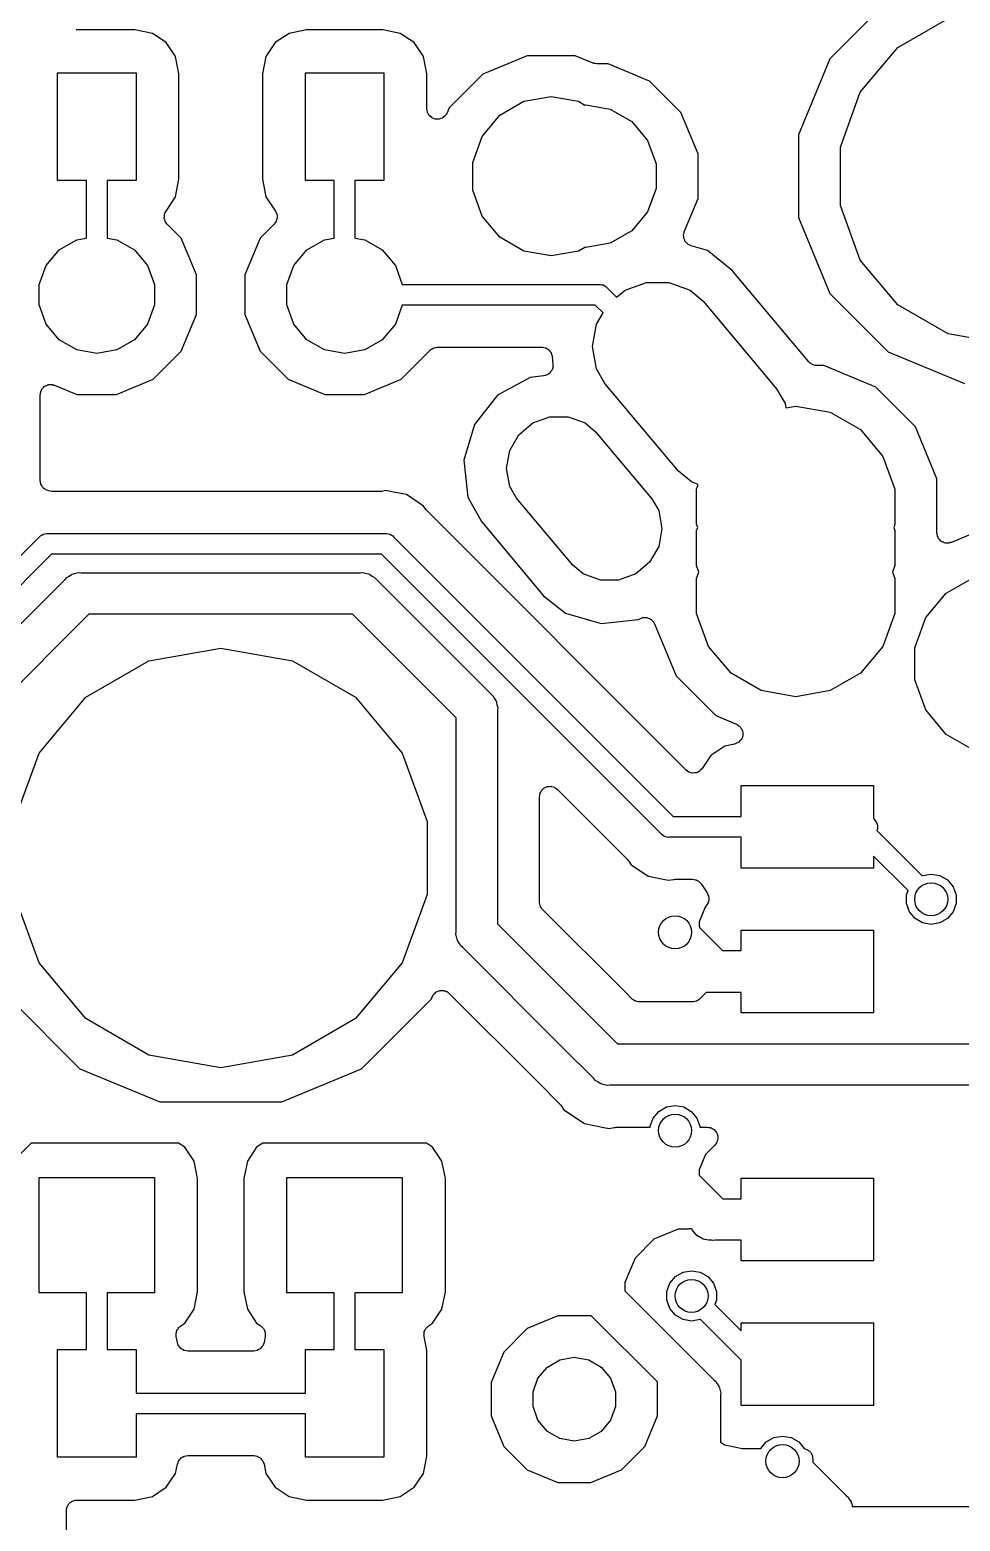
# Model space of a CAD drawing. Extents: x 61 to 194, y -153 to -61.
# Drawn here: x 153.19 to 164.45, y -91.03 to -72.98 of the extents above; entities that cross this region are included whole.
import ezdxf

# ---------------------------------------------------------------- set-up
doc = ezdxf.new("R2010")
doc.units = 0
doc.header["$MEASUREMENT"] = 0
doc.layers.add('BLACK', color=7, linetype='CONTINUOUS')

msp = doc.modelspace()

# ---------------------------------------------------------------- linework, layer by layer
at = {"layer": 'BLACK', "linetype": 'CONTINUOUS'}
for p, q in [((163.579, -72.6238), (162.874, -73.3293)), ((163.695, -73.1943), (164.305, -72.8416)), ((153.76, -72.9796), (153.749, -72.9776)), ((154.462, -72.9796), (153.76, -72.9796)), ((154.673, -73.0215), (154.462, -72.9796)), ((154.841, -73.1338), (154.673, -73.0215)), ((156.327, -73.0215), (156.159, -73.1338)), ((156.538, -72.9796), (156.327, -73.0215)), ((157.462, -72.9796), (156.538, -72.9796)), ((157.673, -73.0215), (157.462, -72.9796)), ((157.841, -73.1338), (157.673, -73.0215)), ((154.954, -73.3018), (154.841, -73.1338)), ((156.159, -73.1338), (156.046, -73.3018)), ((157.954, -73.3018), (157.841, -73.1338)), ((163.241, -73.7346), (163.695, -73.1943)), ((154.995, -73.5125), (154.954, -73.3018)), ((156.046, -73.3018), (156.005, -73.5125)), ((157.995, -73.5125), (157.954, -73.3018)), ((159.21, -73.292), (158.674, -73.514)), ((159.79, -73.292), (159.21, -73.292)), ((160.008, -73.3823), (159.79, -73.292)), ((160.011, -73.3829), (160.008, -73.3823)), ((160.013, -73.3843), (160.011, -73.3829)), ((160.032, -73.3877), (160.013, -73.3843)), ((160.051, -73.3919), (160.032, -73.3877)), ((160.054, -73.3915), (160.051, -73.3919)), ((160.057, -73.392), (160.054, -73.3915)), ((160.19, -73.392), (160.057, -73.392)), ((160.689, -73.5987), (160.19, -73.392)), ((162.874, -73.3293), (162.492, -74.2511)), ((153.525, -74.8), (153.525, -73.5)), ((153.525, -73.5), (154.475, -73.5)), ((154.475, -73.5), (154.475, -74.8)), ((154.995, -74.7875), (154.995, -73.5125)), ((156.005, -73.5125), (156.005, -74.7875)), ((156.525, -74.8), (156.525, -73.5)), ((156.525, -73.5), (157.475, -73.5)), ((157.475, -73.5), (157.475, -74.8)), ((157.995, -73.9339), (157.995, -73.5125)), ((158.674, -73.514), (158.264, -73.9241)), ((161.071, -73.9808), (160.689, -73.5987)), ((159.17, -73.8435), (159.5, -73.7853)), ((159.5, -73.7853), (159.83, -73.8435)), ((163, -74.3973), (163.241, -73.7346)), ((157.999, -73.953), (157.995, -73.9339)), ((158.001, -73.9721), (157.999, -73.953)), ((158.003, -73.9746), (158.001, -73.9721)), ((158.003, -73.9774), (158.003, -73.9746)), ((158.013, -73.9941), (158.003, -73.9774)), ((158.24, -73.9825), (158.229, -73.9988)), ((158.264, -73.9241), (158.24, -73.9825)), ((158.88, -74.011), (159.17, -73.8435)), ((159.83, -73.8435), (159.909, -73.8889)), ((159.909, -73.8889), (159.92, -73.8869)), ((159.92, -73.8869), (160.215, -73.9389)), ((160.215, -73.9389), (160.475, -74.0888)), ((161.278, -74.4799), (161.071, -73.9808)), ((158.022, -74.0112), (158.013, -73.9941)), ((158.024, -74.0131), (158.022, -74.0112)), ((158.025, -74.0156), (158.024, -74.0131)), ((158.04, -74.028), (158.025, -74.0156)), ((158.054, -74.041), (158.04, -74.028)), ((158.057, -74.0421), (158.054, -74.041)), ((158.059, -74.0439), (158.057, -74.0421)), ((158.077, -74.0505), (158.059, -74.0439)), ((158.095, -74.0579), (158.077, -74.0505)), ((158.098, -74.058), (158.095, -74.0579)), ((158.1, -74.059), (158.098, -74.058)), ((158.12, -74.059), (158.1, -74.059)), ((158.139, -74.0598), (158.12, -74.059)), ((158.142, -74.059), (158.139, -74.0598)), ((158.144, -74.059), (158.142, -74.059)), ((158.163, -74.0524), (158.144, -74.059)), ((158.181, -74.0466), (158.163, -74.0524)), ((158.183, -74.0449), (158.181, -74.0466)), ((158.186, -74.0439), (158.183, -74.0449)), ((158.201, -74.0315), (158.186, -74.0439)), ((158.216, -74.0197), (158.201, -74.0315)), ((158.218, -74.0174), (158.216, -74.0197)), ((158.22, -74.0156), (158.218, -74.0174)), ((158.229, -73.9988), (158.22, -74.0156)), ((158.665, -74.2677), (158.88, -74.011)), ((160.475, -74.0888), (160.667, -74.3184)), ((158.55, -74.5825), (158.665, -74.2677)), ((160.667, -74.3184), (160.77, -74.6001)), ((162.492, -74.2511), (162.492, -75.2489)), ((161.278, -75.0201), (161.278, -74.4799)), ((163, -75.1027), (163, -74.3973)), ((158.55, -74.9175), (158.55, -74.5825)), ((160.77, -74.6001), (160.77, -74.8999)), ((153.875, -74.8), (153.525, -74.8)), ((153.875, -75.4978), (153.875, -74.8)), ((154.475, -74.8), (154.125, -74.8)), ((154.125, -74.8), (154.125, -75.4978)), ((154.954, -74.9982), (154.995, -74.7875)), ((156.005, -74.7875), (156.046, -74.9982)), ((156.875, -74.8), (156.525, -74.8)), ((156.875, -75.4978), (156.875, -74.8)), ((157.475, -74.8), (157.125, -74.8)), ((157.125, -74.8), (157.125, -75.4978)), ((154.838, -75.1718), (154.954, -74.9982)), ((156.046, -74.9982), (156.162, -75.1718)), ((158.665, -75.2323), (158.55, -74.9175)), ((160.77, -74.8999), (160.667, -75.1816)), ((161.111, -75.4223), (161.278, -75.0201)), ((154.817, -75.2534), (154.818, -75.2328)), ((154.817, -75.2547), (154.817, -75.2534)), ((154.817, -75.2561), (154.817, -75.2547)), ((154.823, -75.276), (154.817, -75.2561)), ((154.818, -75.2328), (154.82, -75.2121)), ((154.82, -75.2094), (154.829, -75.1907)), ((154.82, -75.2108), (154.82, -75.2094)), ((154.82, -75.2121), (154.82, -75.2108)), ((154.829, -75.1907), (154.838, -75.1718)), ((156.162, -75.1718), (156.171, -75.1907)), ((156.171, -75.1907), (156.18, -75.2094)), ((156.183, -75.2561), (156.177, -75.276)), ((156.18, -75.2094), (156.18, -75.2108)), ((156.18, -75.2108), (156.18, -75.2121)), ((156.18, -75.2121), (156.182, -75.2328)), ((156.182, -75.2328), (156.183, -75.2534)), ((156.183, -75.2534), (156.183, -75.2547)), ((156.183, -75.2547), (156.183, -75.2561)), ((158.88, -75.489), (158.665, -75.2323)), ((160.667, -75.1816), (160.475, -75.4112)), ((162.492, -75.2489), (162.874, -76.1707)), ((163.241, -75.7654), (163, -75.1027)), ((154.828, -75.296), (154.823, -75.276)), ((154.829, -75.2971), (154.828, -75.296)), ((154.829, -75.2985), (154.829, -75.2971)), ((154.841, -75.3152), (154.829, -75.2985)), ((154.853, -75.3321), (154.841, -75.3152)), ((155.023, -75.5016), (154.853, -75.3321)), ((156.147, -75.3321), (155.977, -75.5016)), ((156.158, -75.3152), (156.147, -75.3321)), ((156.171, -75.2985), (156.158, -75.3152)), ((156.172, -75.296), (156.171, -75.2971)), ((156.171, -75.2971), (156.171, -75.2985)), ((156.177, -75.276), (156.172, -75.296)), ((160.475, -75.4112), (160.215, -75.5611)), ((161.108, -75.4399), (161.111, -75.4223)), ((153.544, -75.6417), (153.757, -75.5185)), ((153.757, -75.5185), (153.875, -75.4978)), ((154.125, -75.4978), (154.243, -75.5185)), ((154.243, -75.5185), (154.456, -75.6417)), ((155.207, -75.945), (155.023, -75.5016)), ((155.977, -75.5016), (155.793, -75.945)), ((156.544, -75.6417), (156.757, -75.5185)), ((156.757, -75.5185), (156.875, -75.4978)), ((157.125, -75.4978), (157.243, -75.5185)), ((157.243, -75.5185), (157.456, -75.6417)), ((159.17, -75.6565), (158.88, -75.489)), ((159.909, -75.6111), (159.83, -75.6565)), ((159.92, -75.6131), (159.909, -75.6111)), ((160.215, -75.5611), (159.92, -75.6131)), ((161.102, -75.4571), (161.108, -75.4399)), ((161.103, -75.4613), (161.102, -75.4571)), ((161.102, -75.4654), (161.103, -75.4613)), ((161.104, -75.4832), (161.102, -75.4654)), ((161.105, -75.5011), (161.104, -75.4832)), ((161.107, -75.505), (161.105, -75.5011)), ((161.108, -75.5091), (161.107, -75.505)), ((161.116, -75.525), (161.108, -75.5091)), ((161.123, -75.5415), (161.116, -75.525)), ((161.126, -75.5445), (161.123, -75.5415)), ((161.128, -75.5482), (161.126, -75.5445)), ((161.141, -75.5604), (161.128, -75.5482)), ((161.154, -75.5734), (161.141, -75.5604)), ((161.157, -75.5752), (161.154, -75.5734)), ((161.16, -75.578), (161.157, -75.5752)), ((161.177, -75.5849), (161.16, -75.578)), ((161.193, -75.5929), (161.177, -75.5849)), ((161.392, -75.6509), (161.193, -75.5929)), ((153.386, -75.8304), (153.544, -75.6417)), ((154.456, -75.6417), (154.614, -75.8304)), ((156.386, -75.8304), (156.544, -75.6417)), ((157.456, -75.6417), (157.614, -75.8304)), ((159.5, -75.7147), (159.17, -75.6565)), ((159.83, -75.6565), (159.5, -75.7147)), ((161.69, -75.8897), (161.392, -75.6509)), ((163.695, -76.3057), (163.241, -75.7654)), ((153.302, -76.0618), (153.386, -75.8304)), ((154.614, -75.8304), (154.698, -76.0618)), ((155.207, -76.425), (155.207, -75.945)), ((155.793, -75.945), (155.793, -76.425)), ((156.302, -76.0618), (156.386, -75.8304)), ((157.614, -75.8304), (157.698, -76.06)), ((162.619, -76.9966), (161.69, -75.8897)), ((153.302, -76.3082), (153.302, -76.0618)), ((154.698, -76.0618), (154.698, -76.3082)), ((156.302, -76.3082), (156.302, -76.0618)), ((157.698, -76.06), (160.08, -76.06)), ((160.08, -76.06), (160.096, -76.0586)), ((160.096, -76.0586), (160.112, -76.0628)), ((160.112, -76.0628), (160.128, -76.0657)), ((160.128, -76.0657), (160.133, -76.0685)), ((160.133, -76.0685), (160.139, -76.07)), ((160.139, -76.07), (160.152, -76.0795)), ((160.152, -76.0795), (160.167, -76.0878)), ((160.167, -76.0878), (160.177, -76.1005)), ((160.177, -76.1005), (160.292, -76.2156)), ((160.292, -76.2156), (160.395, -76.1297)), ((160.395, -76.1297), (160.652, -76.0362)), ((160.652, -76.0362), (160.925, -76.0362)), ((160.925, -76.0362), (161.182, -76.1297)), ((161.182, -76.1297), (161.338, -76.2611)), ((153.386, -76.5396), (153.302, -76.3082)), ((154.698, -76.3082), (154.614, -76.5396)), ((156.386, -76.5396), (156.302, -76.3082)), ((157.698, -76.31), (157.614, -76.5396)), ((160.033, -76.31), (157.698, -76.31)), ((160.128, -76.4048), (160.033, -76.31)), ((161.338, -76.2611), (162.229, -77.3226)), ((162.874, -76.1707), (163.579, -76.8762)), ((164.305, -76.6584), (163.695, -76.3057)), ((155.023, -76.8684), (155.207, -76.425)), ((155.793, -76.425), (155.977, -76.8684)), ((160.049, -76.5421), (160.128, -76.4048)), ((153.544, -76.7283), (153.386, -76.5396)), ((154.614, -76.5396), (154.456, -76.7283)), ((156.544, -76.7283), (156.386, -76.5396)), ((157.614, -76.5396), (157.456, -76.7283)), ((160.001, -76.8112), (160.049, -76.5421)), ((165, -76.7809), (164.305, -76.6584)), ((153.757, -76.8515), (153.544, -76.7283)), ((154, -76.8943), (153.757, -76.8515)), ((154.243, -76.8515), (154, -76.8943)), ((154.456, -76.7283), (154.243, -76.8515)), ((154.683, -77.2078), (155.023, -76.8684)), ((155.977, -76.8684), (156.317, -77.2078)), ((156.757, -76.8515), (156.544, -76.7283)), ((157, -76.8943), (156.757, -76.8515)), ((157.243, -76.8515), (157, -76.8943)), ((157.456, -76.7283), (157.243, -76.8515)), ((157.683, -77.2078), (158.036, -76.8552)), ((158.036, -76.8552), (158.041, -76.852)), ((158.041, -76.852), (158.044, -76.8477)), ((158.044, -76.8477), (158.059, -76.8394)), ((158.059, -76.8394), (158.072, -76.8299)), ((158.072, -76.8299), (158.078, -76.8285)), ((158.078, -76.8285), (158.082, -76.8257)), ((158.082, -76.8257), (158.099, -76.8228)), ((158.099, -76.8228), (158.115, -76.8185)), ((158.115, -76.8185), (158.12, -76.819)), ((158.12, -76.819), (158.126, -76.818)), ((158.126, -76.818), (159.384, -76.818)), ((159.384, -76.818), (159.389, -76.8187)), ((159.389, -76.8187), (159.393, -76.8183)), ((159.393, -76.8183), (159.41, -76.8225)), ((159.41, -76.8225), (159.428, -76.8257)), ((159.428, -76.8257), (159.432, -76.8278)), ((159.432, -76.8278), (159.436, -76.8288)), ((159.436, -76.8288), (159.451, -76.8387)), ((159.451, -76.8387), (159.466, -76.8477)), ((159.466, -76.8477), (159.469, -76.8509)), ((159.469, -76.8509), (159.472, -76.8533)), ((159.472, -76.8533), (159.483, -76.8677)), ((159.483, -76.8677), (159.494, -76.8815)), ((160.049, -77.0804), (160.001, -76.8112)), ((163.579, -76.8762), (164.501, -77.258)), ((159.494, -76.8815), (159.496, -76.8854)), ((159.496, -76.8854), (159.498, -76.8888)), ((159.498, -76.8888), (159.503, -76.9061)), ((159.503, -76.9061), (159.51, -76.9229)), ((159.51, -76.9229), (159.51, -76.9271)), ((159.51, -76.9271), (159.511, -76.9312)), ((159.511, -76.9312), (159.521, -77.0266)), ((159.519, -77.0596), (159.518, -77.0707)), ((159.522, -77.0488), (159.519, -77.0596)), ((159.521, -77.0266), (159.52, -77.0377)), ((159.52, -77.0377), (159.522, -77.0488)), ((162.627, -77.0038), (162.619, -76.9966)), ((162.634, -77.0123), (162.627, -77.0038)), ((162.644, -77.0178), (162.634, -77.0123)), ((162.652, -77.025), (162.644, -77.0178)), ((162.663, -77.0288), (162.652, -77.025)), ((162.673, -77.0343), (162.663, -77.0288)), ((162.683, -77.0363), (162.673, -77.0343)), ((162.694, -77.0401), (162.683, -77.0363)), ((162.705, -77.0401), (162.694, -77.0401)), ((162.716, -77.042), (162.705, -77.0401)), ((162.8, -77.042), (162.716, -77.042)), ((163.428, -77.302), (162.8, -77.042)), ((154.24, -77.3915), (154.683, -77.2078)), ((156.317, -77.2078), (156.76, -77.3915)), ((157.24, -77.3915), (157.683, -77.2078)), ((159.247, -77.1844), (158.852, -77.4012)), ((159.409, -77.1667), (159.247, -77.1844)), ((159.419, -77.1636), (159.409, -77.1667)), ((159.43, -77.1624), (159.419, -77.1636)), ((159.44, -77.1575), (159.43, -77.1624)), ((159.451, -77.1544), (159.44, -77.1575)), ((159.46, -77.1478), (159.451, -77.1544)), ((159.47, -77.1429), (159.46, -77.1478)), ((159.478, -77.1349), (159.47, -77.1429)), ((159.487, -77.1283), (159.478, -77.1349)), ((159.493, -77.1191), (159.487, -77.1283)), ((159.501, -77.111), (159.493, -77.1191)), ((159.505, -77.1009), (159.501, -77.111)), ((159.511, -77.0916), (159.505, -77.1009)), ((159.514, -77.0808), (159.511, -77.0916)), ((159.518, -77.0707), (159.514, -77.0808)), ((160.151, -77.2574), (160.049, -77.0804)), ((153.315, -77.3972), (153.317, -77.3835)), ((153.315, -78.4334), (153.315, -77.3972)), ((153.317, -77.3835), (153.318, -77.3697)), ((153.318, -77.3697), (153.321, -77.3619)), ((153.321, -77.3619), (153.322, -77.3537)), ((153.322, -77.3537), (153.329, -77.3417)), ((153.329, -77.3417), (153.335, -77.3289)), ((153.335, -77.3289), (153.34, -77.3228)), ((153.34, -77.3228), (153.345, -77.3155)), ((153.345, -77.3155), (153.355, -77.3066)), ((153.355, -77.3066), (153.364, -77.2964)), ((153.364, -77.2964), (153.372, -77.2925)), ((153.372, -77.2925), (153.378, -77.2872)), ((153.378, -77.2872), (153.391, -77.2824)), ((153.391, -77.2824), (153.404, -77.276)), ((153.404, -77.276), (153.412, -77.2749)), ((153.412, -77.2749), (153.42, -77.2721)), ((153.42, -77.2721), (153.434, -77.2721)), ((153.434, -77.2721), (153.447, -77.2703)), ((153.447, -77.2703), (153.455, -77.2721)), ((153.455, -77.2721), (153.464, -77.2721)), ((153.464, -77.2721), (153.477, -77.2768)), ((153.477, -77.2768), (153.49, -77.2798)), ((153.49, -77.2798), (153.76, -77.3915)), ((153.76, -77.3915), (154.24, -77.3915)), ((156.76, -77.3915), (157.24, -77.3915)), ((158.852, -77.4012), (158.57, -77.7527)), ((161.042, -78.3189), (160.151, -77.2574)), ((162.229, -77.3226), (162.331, -77.4996)), ((163.908, -77.7825), (163.428, -77.302)), ((162.331, -77.4996), (162.341, -77.5525)), ((162.341, -77.5525), (162.46, -77.5315)), ((162.46, -77.5315), (162.877, -77.605)), ((158.57, -77.7527), (158.444, -78.1854)), ((159.109, -77.8782), (159.277, -77.7365)), ((159.277, -77.7365), (159.484, -77.6611)), ((159.484, -77.6611), (159.705, -77.6611)), ((159.705, -77.6611), (159.912, -77.7365)), ((159.912, -77.7365), (160.038, -77.8425)), ((162.877, -77.605), (163.243, -77.8166)), ((164.168, -78.4103), (163.908, -77.7825)), ((158.998, -78.0691), (159.109, -77.8782)), ((160.038, -77.8425), (160.719, -78.654)), ((163.243, -77.8166), (163.515, -78.1407)), ((158.96, -78.2861), (158.998, -78.0691)), ((163.515, -78.1407), (163.66, -78.5384)), ((158.444, -78.1854), (158.493, -78.6335)), ((158.998, -78.5032), (158.96, -78.2861)), ((161.198, -78.4503), (161.042, -78.3189)), ((153.318, -78.4538), (153.315, -78.4334)), ((153.322, -78.4742), (153.318, -78.4538)), ((153.322, -78.4755), (153.322, -78.4742)), ((153.322, -78.4769), (153.322, -78.4755)), ((153.333, -78.4948), (153.322, -78.4769)), ((153.343, -78.5129), (153.333, -78.4948)), ((159.081, -78.646), (158.998, -78.5032)), ((161.281, -78.4804), (161.198, -78.4503)), ((161.26, -78.5384), (161.281, -78.4804)), ((164.168, -79.0641), (164.168, -78.4103)), ((153.344, -78.5138), (153.343, -78.5129)), ((153.345, -78.5151), (153.344, -78.5138)), ((153.36, -78.5284), (153.345, -78.5151)), ((153.376, -78.542), (153.36, -78.5284)), ((153.377, -78.5425), (153.376, -78.542)), ((153.378, -78.5434), (153.377, -78.5425)), ((153.398, -78.5505), (153.378, -78.5434)), ((153.417, -78.558), (153.398, -78.5505)), ((153.45, -78.5646), (153.417, -78.558)), ((153.463, -78.5648), (153.45, -78.5646)), ((153.475, -78.567), (153.463, -78.5648)), ((157.425, -78.567), (153.475, -78.567)), ((157.437, -78.5648), (157.425, -78.567)), ((157.45, -78.5646), (157.437, -78.5648)), ((157.5, -78.5546), (157.45, -78.5646)), ((157.55, -78.5646), (157.5, -78.5546)), ((157.747, -78.6037), (157.55, -78.5646)), ((157.55, -78.5646), (157.55, -78.5646)), ((157.956, -78.7436), (157.747, -78.6037)), ((158.493, -78.6335), (158.655, -78.9289)), ((159.762, -79.4575), (159.081, -78.646)), ((160.719, -78.654), (160.802, -78.7968)), ((161.26, -78.9616), (161.26, -78.5384)), ((163.66, -78.5384), (163.66, -78.9616)), ((157.985, -78.7861), (157.956, -78.7436)), ((157.993, -78.7951), (157.985, -78.7861)), ((158.001, -78.8053), (157.993, -78.7951)), ((161.132, -81.9369), (158.001, -78.8053)), ((160.802, -78.7968), (160.84, -79.0139)), ((158.655, -78.9289), (159.409, -79.8276)), ((160.84, -79.0139), (160.802, -79.2309)), ((161.274, -79), (161.26, -78.9616)), ((161.26, -79.0384), (161.274, -79)), ((161.26, -79.4616), (161.26, -79.0384)), ((163.66, -78.9616), (163.646, -79)), ((163.646, -79), (163.66, -79.0384)), ((163.66, -79.0384), (163.66, -79.4616)), ((164.68, -79.042), (164.344, -79.1814)), ((151.615, -80.8078), (153.308, -79.1155)), ((153.308, -79.1155), (153.318, -79.1028)), ((153.318, -79.1028), (153.333, -79.0945)), ((153.333, -79.0945), (153.346, -79.085)), ((153.346, -79.085), (153.352, -79.0835)), ((153.352, -79.0835), (153.357, -79.0807)), ((153.357, -79.0807), (153.373, -79.0778)), ((153.373, -79.0778), (153.389, -79.0736)), ((153.389, -79.0736), (153.405, -79.075)), ((153.405, -79.075), (157.495, -79.075)), ((157.495, -79.075), (157.511, -79.0736)), ((157.511, -79.0736), (157.527, -79.0778)), ((157.527, -79.0778), (157.543, -79.0807)), ((157.543, -79.0807), (157.548, -79.0835)), ((157.548, -79.0835), (157.554, -79.085)), ((157.554, -79.085), (157.567, -79.0945)), ((157.567, -79.0945), (157.582, -79.1028)), ((157.582, -79.1028), (157.592, -79.1155)), ((157.592, -79.1155), (160.977, -82.5)), ((164.17, -79.0777), (164.168, -79.0641)), ((164.171, -79.0916), (164.17, -79.0777)), ((164.174, -79.0993), (164.171, -79.0916)), ((164.176, -79.1075), (164.174, -79.0993)), ((164.183, -79.1195), (164.176, -79.1075)), ((164.188, -79.1323), (164.183, -79.1195)), ((164.194, -79.1385), (164.188, -79.1323)), ((164.198, -79.1457), (164.194, -79.1385)), ((164.208, -79.1546), (164.198, -79.1457)), ((164.218, -79.1648), (164.208, -79.1546)), ((164.225, -79.1687), (164.218, -79.1648)), ((164.231, -79.1741), (164.225, -79.1687)), ((164.245, -79.1788), (164.231, -79.1741)), ((164.257, -79.1852), (164.245, -79.1788)), ((164.265, -79.1863), (164.257, -79.1852)), ((164.273, -79.1891), (164.265, -79.1863)), ((164.287, -79.1891), (164.273, -79.1891)), ((164.301, -79.1909), (164.287, -79.1891)), ((164.309, -79.1891), (164.301, -79.1909)), ((164.317, -79.1891), (164.309, -79.1891)), ((164.33, -79.1844), (164.317, -79.1891)), ((164.344, -79.1814), (164.33, -79.1844)), ((153.452, -79.325), (151.825, -80.9518)), ((157.448, -79.325), (153.452, -79.325)), ((160.833, -82.7095), (157.448, -79.325)), ((160.802, -79.2309), (160.691, -79.4218)), ((153.666, -79.589), (153.693, -79.5699)), ((153.693, -79.5699), (153.704, -79.567)), ((153.704, -79.567), (153.713, -79.5615)), ((153.713, -79.5615), (153.746, -79.5557)), ((153.746, -79.5557), (153.778, -79.5471)), ((153.778, -79.5471), (153.811, -79.55)), ((153.811, -79.55), (157.189, -79.55)), ((157.189, -79.55), (157.222, -79.5471)), ((157.222, -79.5471), (157.254, -79.5557)), ((157.254, -79.5557), (157.287, -79.5615)), ((157.287, -79.5615), (157.296, -79.567)), ((157.296, -79.567), (157.307, -79.5699)), ((157.307, -79.5699), (157.334, -79.5889)), ((159.888, -79.5635), (159.762, -79.4575)), ((160.095, -79.6389), (159.888, -79.5635)), ((160.523, -79.5635), (160.316, -79.6389)), ((160.691, -79.4218), (160.523, -79.5635)), ((161.289, -79.54), (161.26, -79.4616)), ((161.26, -79.6184), (161.289, -79.54)), ((163.66, -79.4616), (163.631, -79.54)), ((163.631, -79.54), (163.66, -79.6184)), ((152.231, -81.0155), (153.616, -79.6309)), ((153.616, -79.6309), (153.637, -79.6055)), ((153.637, -79.6055), (153.666, -79.589)), ((157.334, -79.5889), (157.363, -79.6055)), ((157.363, -79.6055), (157.384, -79.6309)), ((157.384, -79.6309), (158.769, -81.0155)), ((160.316, -79.6389), (160.095, -79.6389)), ((161.26, -80.0416), (161.26, -79.6184)), ((163.66, -79.6184), (163.66, -80.0416)), ((164.282, -79.7944), (164.618, -79.6004)), ((159.409, -79.8276), (159.672, -80.0385)), ((164.033, -80.0915), (164.282, -79.7944)), ((153.904, -80.05), (152.65, -81.3036)), ((157.096, -80.05), (153.904, -80.05)), ((158.35, -81.3036), (157.096, -80.05)), ((159.672, -80.0385), (160.105, -80.1647)), ((160.105, -80.1647), (160.553, -80.1156)), ((160.553, -80.1156), (160.573, -80.1047)), ((160.573, -80.1047), (160.59, -80.0989)), ((160.59, -80.0989), (160.606, -80.092)), ((160.606, -80.092), (160.61, -80.0918)), ((160.61, -80.0918), (160.614, -80.0905)), ((160.614, -80.0905), (160.632, -80.0909)), ((160.632, -80.0909), (160.65, -80.0901)), ((160.65, -80.0901), (160.654, -80.0914)), ((160.654, -80.0914), (160.658, -80.0915)), ((160.658, -80.0915), (160.675, -80.098)), ((160.675, -80.098), (160.692, -80.1034)), ((160.692, -80.1034), (160.696, -80.1059)), ((160.696, -80.1059), (160.7, -80.1074)), ((160.7, -80.1074), (160.713, -80.1193)), ((160.713, -80.1193), (160.727, -80.1302)), ((161.405, -80.4393), (161.26, -80.0416)), ((163.66, -80.0416), (163.515, -80.4393)), ((163.9, -80.456), (164.033, -80.0915)), ((160.727, -80.1302), (160.73, -80.1338)), ((160.73, -80.1338), (160.733, -80.1365)), ((160.733, -80.1365), (160.741, -80.1523)), ((160.741, -80.1523), (160.751, -80.1674)), ((160.751, -80.1674), (161.012, -80.7975)), ((154.632, -80.6145), (155.5, -80.4614)), ((155.5, -80.4614), (156.368, -80.6145)), ((161.677, -80.7634), (161.405, -80.4393)), ((163.515, -80.4393), (163.243, -80.7634)), ((163.9, -80.844), (163.9, -80.456)), ((153.868, -81.0553), (154.632, -80.6145)), ((156.368, -80.6145), (157.132, -81.0553)), ((161.012, -80.7975), (161.492, -81.278)), ((162.043, -80.975), (161.677, -80.7634)), ((163.243, -80.7634), (162.877, -80.975)), ((164.033, -81.2085), (163.9, -80.844)), ((158.769, -81.0155), (158.794, -81.0368)), ((162.46, -81.0485), (162.043, -80.975)), ((162.877, -80.975), (162.46, -81.0485)), ((153.302, -81.7307), (153.868, -81.0553)), ((157.132, -81.0553), (157.698, -81.7307)), ((158.794, -81.0368), (158.811, -81.0655)), ((158.811, -81.0655), (158.83, -81.0927)), ((158.83, -81.0927), (158.833, -81.1035)), ((158.833, -81.1035), (158.839, -81.1132)), ((158.839, -81.1132), (158.844, -81.1458)), ((158.844, -81.1458), (158.853, -81.1779)), ((158.853, -81.1779), (158.85, -81.2109)), ((158.85, -81.2109), (158.85, -83.7964)), ((164.282, -81.5056), (164.033, -81.2085)), ((158.35, -83.8891), (158.35, -81.3036)), ((161.492, -81.278), (161.742, -81.3814)), ((161.742, -81.3814), (161.748, -81.3851)), ((161.748, -81.3851), (161.755, -81.3874)), ((161.755, -81.3874), (161.767, -81.3969)), ((161.767, -81.3969), (161.779, -81.4051)), ((161.779, -81.4051), (161.784, -81.4106)), ((161.784, -81.4106), (161.789, -81.415)), ((161.789, -81.415), (161.797, -81.428)), ((161.796, -81.5721), (161.793, -81.5782)), ((161.801, -81.567), (161.796, -81.5721)), ((161.797, -81.428), (161.806, -81.4401)), ((161.807, -81.5529), (161.801, -81.567)), ((161.806, -81.4401), (161.808, -81.4467)), ((161.814, -81.5396), (161.807, -81.5529)), ((161.808, -81.4467), (161.812, -81.4527)), ((161.812, -81.4527), (161.815, -81.4676)), ((161.815, -81.5327), (161.814, -81.5396)), ((161.815, -81.4676), (161.819, -81.4822)), ((161.818, -81.5262), (161.815, -81.5327)), ((161.821, -81.496), (161.818, -81.511)), ((161.818, -81.511), (161.818, -81.5262)), ((161.819, -81.4822), (161.819, -81.4891)), ((161.819, -81.4891), (161.821, -81.496)), ((164.618, -81.6996), (164.282, -81.5056)), ((153, -82.5592), (153.302, -81.7307)), ((157.698, -81.7307), (158, -82.5592)), ((161.602, -81.6465), (161.434, -81.7588)), ((161.718, -81.6233), (161.602, -81.6465)), ((161.725, -81.6208), (161.718, -81.6233)), ((161.732, -81.6198), (161.725, -81.6208)), ((161.745, -81.6128), (161.732, -81.6198)), ((161.759, -81.6073), (161.745, -81.6128)), ((161.765, -81.6027), (161.759, -81.6073)), ((161.771, -81.5995), (161.765, -81.6027)), ((161.781, -81.5883), (161.771, -81.5995)), ((161.793, -81.5782), (161.781, -81.5883)), ((161.311, -81.9347), (161.297, -81.9496)), ((161.326, -81.92), (161.311, -81.9347)), ((161.327, -81.9187), (161.326, -81.92)), ((161.328, -81.9177), (161.327, -81.9187)), ((161.434, -81.7588), (161.328, -81.9177)), ((161.133, -81.9378), (161.132, -81.9369)), ((161.134, -81.9389), (161.133, -81.9378)), ((161.151, -81.9504), (161.134, -81.9389)), ((161.168, -81.9622), (161.151, -81.9504)), ((161.17, -81.9626), (161.168, -81.9622)), ((161.171, -81.9634), (161.17, -81.9626)), ((161.191, -81.9683), (161.171, -81.9634)), ((161.211, -81.9737), (161.191, -81.9683)), ((161.212, -81.9735), (161.211, -81.9737)), ((161.214, -81.9739), (161.212, -81.9735)), ((161.234, -81.9716), (161.214, -81.9739)), ((161.255, -81.9698), (161.234, -81.9716)), ((161.256, -81.9692), (161.255, -81.9698)), ((161.257, -81.9691), (161.256, -81.9692)), ((161.276, -81.9599), (161.257, -81.9691)), ((161.295, -81.9512), (161.276, -81.9599)), ((161.296, -81.9502), (161.295, -81.9512)), ((161.297, -81.9496), (161.296, -81.9502)), ((159.358, -82.2598), (159.361, -82.2435)), ((159.358, -83.5334), (159.358, -82.2598)), ((159.361, -82.2435), (159.362, -82.2269)), ((159.362, -82.2269), (159.365, -82.2219)), ((159.365, -82.2219), (159.366, -82.2164)), ((159.366, -82.2164), (159.374, -82.202)), ((159.374, -82.202), (159.381, -82.187)), ((159.381, -82.187), (159.385, -82.183)), ((159.385, -82.183), (159.388, -82.1782)), ((159.388, -82.1782), (159.4, -82.1675)), ((159.4, -82.1675), (159.412, -82.1558)), ((159.412, -82.1558), (159.417, -82.1534)), ((159.417, -82.1534), (159.421, -82.1498)), ((159.421, -82.1498), (159.437, -82.1441)), ((159.437, -82.1441), (159.452, -82.1371)), ((159.452, -82.1371), (159.458, -82.1366)), ((159.458, -82.1366), (159.463, -82.1347)), ((159.463, -82.1347), (159.48, -82.1347)), ((159.48, -82.1347), (159.496, -82.1333)), ((159.496, -82.1333), (159.501, -82.1347)), ((159.501, -82.1347), (159.507, -82.1347)), ((159.507, -82.1347), (159.523, -82.1404)), ((159.523, -82.1404), (159.539, -82.1447)), ((159.539, -82.1447), (159.543, -82.1479)), ((159.543, -82.1479), (159.548, -82.1498)), ((159.548, -82.1498), (159.561, -82.1605)), ((159.561, -82.1605), (159.575, -82.17)), ((159.575, -82.17), (160.424, -83.0197)), ((161.8, -82.5), (161.8, -82.125)), ((161.8, -82.125), (163.4, -82.125)), ((163.4, -82.125), (163.4, -82.524)), ((158, -82.5592), (158, -83.4408)), ((160.977, -82.5), (161.8, -82.5)), ((163.4, -82.524), (163.407, -82.5278)), ((163.407, -82.5278), (163.435, -82.5615)), ((163.435, -82.5615), (163.45, -82.603)), ((163.45, -82.647), (163.443, -82.6662)), ((163.45, -82.603), (163.45, -82.647)), ((160.843, -82.7222), (160.833, -82.7095)), ((160.858, -82.7305), (160.843, -82.7222)), ((160.871, -82.74), (160.858, -82.7305)), ((160.877, -82.7415), (160.871, -82.74)), ((160.882, -82.7443), (160.877, -82.7415)), ((160.898, -82.7472), (160.882, -82.7443)), ((160.914, -82.7514), (160.898, -82.7472)), ((160.93, -82.75), (160.914, -82.7514)), ((161.8, -82.75), (160.93, -82.75)), ((161.8, -83.125), (161.8, -82.75)), ((163.443, -82.6662), (163.992, -83.2157)), ((163.819, -83.3955), (163.4, -82.9768)), ((163.4, -82.9768), (163.4, -83.125)), ((160.424, -83.0197), (160.432, -83.0299)), ((160.432, -83.0299), (160.44, -83.0389)), ((160.44, -83.0389), (160.469, -83.0814)), ((160.469, -83.0814), (160.511, -83.1097)), ((160.511, -83.1097), (160.511, -83.1097)), ((160.511, -83.1097), (160.615, -83.1789)), ((160.615, -83.1789), (160.678, -83.2213)), ((163.4, -83.125), (161.8, -83.125)), ((163.996, -83.2137), (164.1, -83.1954)), ((164.1, -83.1954), (164.204, -83.2137)), ((160.678, -83.2213), (160.875, -83.2604)), ((160.875, -83.2604), (160.875, -83.2604)), ((160.875, -83.2604), (160.925, -83.2704)), ((160.925, -83.2704), (160.975, -83.2604)), ((160.975, -83.2604), (160.988, -83.2602)), ((160.988, -83.2602), (161, -83.258)), ((161, -83.258), (161.21, -83.258)), ((161.21, -83.258), (161.228, -83.2611)), ((161.228, -83.2611), (161.246, -83.2631)), ((161.246, -83.2631), (161.249, -83.2649)), ((161.249, -83.2649), (161.253, -83.2657)), ((161.253, -83.2657), (161.269, -83.2746)), ((161.269, -83.2746), (161.285, -83.2826)), ((161.285, -83.2826), (161.288, -83.2856)), ((161.288, -83.2856), (161.292, -83.2877)), ((161.292, -83.2877), (161.303, -83.3015)), ((161.303, -83.3015), (161.316, -83.3144)), ((161.316, -83.3144), (161.388, -83.4235)), ((163.992, -83.2157), (163.996, -83.2137)), ((164.204, -83.2137), (164.296, -83.2666)), ((164.296, -83.2666), (164.364, -83.3477)), ((164.364, -83.3477), (164.4, -83.4471)), ((153.302, -84.2693), (153, -83.4408)), ((158, -83.4408), (157.698, -84.2693)), ((159.359, -83.5389), (159.358, -83.5334)), ((159.358, -83.5445), (159.359, -83.5389)), ((159.363, -83.5605), (159.358, -83.5445)), ((161.397, -83.5502), (161.385, -83.5669)), ((161.388, -83.4235), (161.397, -83.4424)), ((161.397, -83.4424), (161.406, -83.4612)), ((161.398, -83.5477), (161.397, -83.5489)), ((161.397, -83.5489), (161.397, -83.5502)), ((161.403, -83.5277), (161.398, -83.5477)), ((161.409, -83.5079), (161.403, -83.5277)), ((161.406, -83.4612), (161.406, -83.4626)), ((161.406, -83.4626), (161.406, -83.4639)), ((161.406, -83.4639), (161.408, -83.4845)), ((161.408, -83.4845), (161.409, -83.5051)), ((161.409, -83.5051), (161.409, -83.5065)), ((161.409, -83.5065), (161.409, -83.5079)), ((163.8, -83.4471), (163.819, -83.3955)), ((163.8, -83.5529), (163.8, -83.4471)), ((163.836, -83.6523), (163.8, -83.5529)), ((164.4, -83.5529), (164.364, -83.6523)), ((164.4, -83.4471), (164.4, -83.5529)), ((159.366, -83.5769), (159.363, -83.5605)), ((159.368, -83.5817), (159.366, -83.5769)), ((159.37, -83.5871), (159.368, -83.5817)), ((159.379, -83.6007), (159.37, -83.5871)), ((159.388, -83.6151), (159.379, -83.6007)), ((159.392, -83.6186), (159.388, -83.6151)), ((159.395, -83.6232), (159.392, -83.6186)), ((160.398, -84.6256), (159.395, -83.6232)), ((161.369, -83.5872), (161.292, -83.774)), ((161.373, -83.5839), (161.369, -83.5872)), ((161.385, -83.5669), (161.373, -83.5839)), ((163.904, -83.7334), (163.836, -83.6523)), ((163.996, -83.7863), (163.904, -83.7334)), ((164.296, -83.7334), (164.204, -83.7863)), ((164.364, -83.6523), (164.296, -83.7334)), ((158.347, -83.9221), (158.35, -83.8891)), ((158.85, -83.7964), (159.992, -84.9387)), ((161.292, -83.774), (161.292, -83.8251)), ((161.292, -83.8251), (161.3, -83.8461)), ((161.3, -83.8461), (161.575, -84.121)), ((161.8, -84.121), (161.8, -83.875)), ((161.8, -83.875), (163.4, -83.875)), ((163.4, -83.875), (163.4, -84.875)), ((164.1, -83.8046), (163.996, -83.7863)), ((164.204, -83.7863), (164.1, -83.8046)), ((158.356, -83.9542), (158.347, -83.9221)), ((158.361, -83.9868), (158.356, -83.9542)), ((158.367, -83.9965), (158.361, -83.9868)), ((158.37, -84.0073), (158.367, -83.9965)), ((158.389, -84.0345), (158.37, -84.0073)), ((158.406, -84.0632), (158.389, -84.0345)), ((158.431, -84.0845), (158.406, -84.0632)), ((159.639, -85.2922), (158.431, -84.0845)), ((153.868, -84.9447), (153.302, -84.2693)), ((157.698, -84.2693), (157.132, -84.9447)), ((161.575, -84.121), (161.8, -84.121)), ((158.084, -84.643), (158.095, -84.6346)), ((158.095, -84.6346), (158.104, -84.6248)), ((158.104, -84.6248), (158.112, -84.6212)), ((158.112, -84.6212), (158.119, -84.6161)), ((158.119, -84.6161), (158.132, -84.612)), ((158.132, -84.612), (158.144, -84.6061)), ((158.144, -84.6061), (158.153, -84.6054)), ((158.153, -84.6054), (158.161, -84.6029)), ((158.161, -84.6029), (158.174, -84.6035)), ((158.174, -84.6035), (158.188, -84.6023)), ((158.188, -84.6023), (158.196, -84.6044)), ((158.196, -84.6044), (158.205, -84.6048)), ((158.205, -84.6048), (158.218, -84.6101)), ((158.218, -84.6101), (158.231, -84.6137)), ((158.231, -84.6137), (158.238, -84.6185)), ((158.238, -84.6185), (158.245, -84.6217)), ((158.245, -84.6217), (158.256, -84.631)), ((158.256, -84.631), (158.267, -84.639)), ((158.267, -84.639), (159.326, -85.6976)), ((160.398, -84.6257), (160.398, -84.6256)), ((160.477, -84.7048), (160.398, -84.6257)), ((161.376, -84.629), (161.301, -84.7048)), ((161.8, -84.629), (161.376, -84.629)), ((161.8, -84.875), (161.8, -84.629)), ((152.95, -84.7039), (153.796, -85.5501)), ((157.204, -85.5501), (158.05, -84.7039)), ((158.05, -84.7039), (158.06, -84.6802)), ((158.06, -84.6802), (158.067, -84.6685)), ((158.067, -84.6685), (158.073, -84.6559)), ((158.073, -84.6559), (158.079, -84.65)), ((158.079, -84.65), (158.084, -84.643)), ((160.481, -84.708), (160.477, -84.7048)), ((160.485, -84.7123), (160.481, -84.708)), ((160.499, -84.7206), (160.485, -84.7123)), ((160.513, -84.7301), (160.499, -84.7206)), ((160.518, -84.7315), (160.513, -84.7301)), ((160.523, -84.7343), (160.518, -84.7315)), ((160.539, -84.7372), (160.523, -84.7343)), ((160.556, -84.7415), (160.539, -84.7372)), ((160.561, -84.741), (160.556, -84.7415)), ((160.567, -84.742), (160.561, -84.741)), ((161.211, -84.742), (160.567, -84.742)), ((161.216, -84.741), (161.211, -84.742)), ((161.222, -84.7415), (161.216, -84.741)), ((161.238, -84.7372), (161.222, -84.7415)), ((161.254, -84.7343), (161.238, -84.7372)), ((161.259, -84.7315), (161.254, -84.7343)), ((161.264, -84.7301), (161.259, -84.7315)), ((161.278, -84.7206), (161.264, -84.7301)), ((161.292, -84.7123), (161.278, -84.7206)), ((161.296, -84.708), (161.292, -84.7123)), ((161.301, -84.7048), (161.296, -84.708)), ((154.632, -85.3855), (153.868, -84.9447)), ((157.132, -84.9447), (156.368, -85.3855)), ((159.992, -84.9387), (159.992, -84.9387)), ((159.992, -84.9387), (160.304, -85.25)), ((163.4, -84.875), (161.8, -84.875)), ((160.016, -85.6691), (159.639, -85.2922)), ((159.639, -85.2922), (159.639, -85.2922)), ((160.304, -85.25), (168.889, -85.25)), ((155.5, -85.5386), (154.632, -85.3855)), ((156.368, -85.3855), (155.5, -85.5386)), ((153.796, -85.5501), (154.762, -85.95)), ((156.238, -85.95), (157.204, -85.5501)), ((159.326, -85.6976), (159.326, -85.6976)), ((159.326, -85.6976), (159.602, -85.9744)), ((160.037, -85.6945), (160.016, -85.6691)), ((160.066, -85.711), (160.037, -85.6945)), ((160.093, -85.7301), (160.066, -85.711)), ((160.104, -85.733), (160.093, -85.7301)), ((160.113, -85.7385), (160.104, -85.733)), ((160.146, -85.7443), (160.113, -85.7385)), ((160.178, -85.7529), (160.146, -85.7443)), ((160.211, -85.75), (160.178, -85.7529)), ((168.55, -85.75), (160.211, -85.75)), ((154.762, -85.95), (156.238, -85.95)), ((159.602, -85.9744), (159.61, -85.9846)), ((159.61, -85.9846), (159.618, -85.9936)), ((159.618, -85.9936), (159.654, -86.0465)), ((159.654, -86.0465), (159.904, -86.214)), ((160.736, -86.1477), (160.804, -86.0666)), ((160.804, -86.0666), (160.896, -86.0137)), ((160.896, -86.0137), (161, -85.9954)), ((161, -85.9954), (161.104, -86.0137)), ((161.104, -86.0137), (161.196, -86.0666)), ((161.196, -86.0666), (161.264, -86.1477)), ((159.904, -86.214), (160.138, -86.2604)), ((160.138, -86.2604), (160.138, -86.2604)), ((160.138, -86.2604), (160.2, -86.2728)), ((160.2, -86.2728), (160.262, -86.2604)), ((160.262, -86.2604), (160.275, -86.2602)), ((160.275, -86.2602), (160.287, -86.258)), ((160.287, -86.258), (160.7, -86.258)), ((160.7, -86.2471), (160.736, -86.1477)), ((160.7, -86.258), (160.7, -86.2471)), ((161.264, -86.1477), (161.3, -86.2471)), ((161.3, -86.2471), (161.3, -86.258)), ((161.3, -86.258), (161.392, -86.258)), ((161.392, -86.258), (161.408, -86.2609)), ((161.408, -86.2609), (161.425, -86.2623)), ((161.425, -86.2623), (161.43, -86.2647)), ((161.43, -86.2647), (161.435, -86.2657)), ((161.435, -86.2657), (161.45, -86.274)), ((161.45, -86.274), (161.465, -86.281)), ((161.465, -86.281), (161.469, -86.2849)), ((161.469, -86.2849), (161.474, -86.2877)), ((161.474, -86.2877), (161.484, -86.3004)), ((161.484, -86.3004), (161.496, -86.3122)), ((161.496, -86.3122), (161.498, -86.3172)), ((161.498, -86.3172), (161.502, -86.3215)), ((161.502, -86.3215), (161.508, -86.3371)), ((161.504, -86.4433), (161.502, -86.4485)), ((161.507, -86.4387), (161.504, -86.4433)), ((161.511, -86.4226), (161.507, -86.4387)), ((161.508, -86.3371), (161.515, -86.3521)), ((161.517, -86.4071), (161.511, -86.4226)), ((161.515, -86.3521), (161.515, -86.3577)), ((161.515, -86.3577), (161.517, -86.3629)), ((161.517, -86.3629), (161.517, -86.3795)), ((161.517, -86.3795), (161.518, -86.3961)), ((161.518, -86.3961), (161.517, -86.4015)), ((161.517, -86.4015), (161.517, -86.4071)), ((153.204, -86.45), (152.783, -86.8709)), ((154.99, -86.45), (153.204, -86.45)), ((155.065, -86.5003), (154.99, -86.45)), ((155.177, -86.6683), (155.065, -86.5003)), ((155.935, -86.5003), (155.823, -86.6683)), ((156.01, -86.45), (155.935, -86.5003)), ((157.99, -86.45), (156.01, -86.45)), ((158.065, -86.5003), (157.99, -86.45)), ((158.177, -86.6683), (158.065, -86.5003)), ((161.369, -86.5872), (161.292, -86.774)), ((161.482, -86.4748), (161.369, -86.5872)), ((161.491, -86.4612), (161.482, -86.4748)), ((161.502, -86.4485), (161.491, -86.4612)), ((155.219, -86.879), (155.177, -86.6683)), ((155.823, -86.6683), (155.781, -86.879)), ((158.219, -86.879), (158.177, -86.6683)), ((161.292, -86.774), (161.292, -86.8384)), ((153.302, -88.2635), (153.302, -86.8665)), ((153.302, -86.8665), (154.698, -86.8665)), ((154.698, -86.8665), (154.698, -88.2635)), ((155.219, -88.251), (155.219, -86.879)), ((155.781, -86.879), (155.781, -88.251)), ((156.302, -88.2635), (156.302, -86.8665)), ((156.302, -86.8665), (157.698, -86.8665)), ((157.698, -86.8665), (157.698, -88.2635)), ((158.219, -88.251), (158.219, -86.879)), ((161.292, -86.8384), (161.579, -87.125)), ((161.8, -87.125), (161.8, -86.875)), ((161.8, -86.875), (163.4, -86.875)), ((163.4, -86.875), (163.4, -87.875)), ((161.579, -87.125), (161.8, -87.125)), ((161.039, -87.492), (160.742, -87.615)), ((161.165, -87.492), (161.039, -87.492)), ((161.176, -87.4901), (161.165, -87.492)), ((161.187, -87.4901), (161.176, -87.4901)), ((161.197, -87.4863), (161.187, -87.4901)), ((161.199, -87.4859), (161.197, -87.4863)), ((161.205, -87.5019), (161.199, -87.4859)), ((161.262, -87.5695), (161.205, -87.5019)), ((160.742, -87.615), (160.515, -87.8423)), ((161.338, -87.6135), (161.262, -87.5695)), ((161.403, -87.625), (161.338, -87.6135)), ((161.442, -87.625), (161.403, -87.625)), ((161.453, -87.6279), (161.442, -87.625)), ((161.486, -87.625), (161.453, -87.6279)), ((161.8, -87.625), (161.486, -87.625)), ((161.8, -87.875), (161.8, -87.625)), ((160.515, -87.8423), (160.392, -88.1393)), ((163.4, -87.875), (161.8, -87.875)), ((160.936, -88.1477), (161.004, -88.0666)), ((161.004, -88.0666), (161.096, -88.0137)), ((161.096, -88.0137), (161.2, -87.9954)), ((161.2, -87.9954), (161.304, -88.0137)), ((161.304, -88.0137), (161.396, -88.0666)), ((161.396, -88.0666), (161.464, -88.1477)), ((155.177, -88.4617), (155.219, -88.251)), ((155.781, -88.251), (155.823, -88.4617)), ((158.177, -88.4617), (158.219, -88.251)), ((160.392, -88.1393), (160.392, -88.2384)), ((160.392, -88.2384), (161.469, -89.3155)), ((160.9, -88.2471), (160.936, -88.1477)), ((160.9, -88.3529), (160.9, -88.2471)), ((161.464, -88.1477), (161.5, -88.2471)), ((161.5, -88.2471), (161.5, -88.3529)), ((153.875, -88.2635), (153.302, -88.2635)), ((153.875, -88.95), (153.875, -88.2635)), ((154.698, -88.2635), (154.125, -88.2635)), ((154.125, -88.2635), (154.125, -88.95)), ((156.875, -88.2635), (156.302, -88.2635)), ((156.875, -88.95), (156.875, -88.2635)), ((157.698, -88.2635), (157.125, -88.2635)), ((157.125, -88.2635), (157.125, -88.95)), ((160.936, -88.4523), (160.9, -88.3529)), ((161.5, -88.3529), (161.481, -88.4045)), ((161.481, -88.4045), (161.8, -88.7232)), ((155.065, -88.6297), (155.177, -88.4617)), ((155.823, -88.4617), (155.935, -88.6297)), ((158.065, -88.6297), (158.177, -88.4617)), ((159.579, -88.542), (159.209, -88.6955)), ((159.981, -88.542), (159.579, -88.542)), ((159.994, -88.5476), (159.981, -88.542)), ((160.782, -89.3359), (159.994, -88.5476)), ((161.004, -88.5334), (160.936, -88.4523)), ((161.096, -88.5863), (161.004, -88.5334)), ((161.2, -88.6046), (161.096, -88.5863)), ((161.304, -88.5863), (161.2, -88.6046)), ((161.308, -88.5843), (161.304, -88.5863)), ((161.8, -89.0768), (161.308, -88.5843)), ((154.96, -88.7764), (154.961, -88.7626)), ((154.962, -88.7845), (154.96, -88.7764)), ((154.961, -88.7488), (154.963, -88.7409)), ((154.961, -88.7626), (154.961, -88.7488)), ((154.962, -88.7929), (154.962, -88.7845)), ((154.963, -88.7409), (154.964, -88.7326)), ((154.964, -88.7326), (154.97, -88.7201)), ((154.97, -88.7201), (154.975, -88.707)), ((154.975, -88.707), (154.98, -88.7005)), ((154.98, -88.7005), (154.984, -88.693)), ((154.984, -88.693), (154.994, -88.6834)), ((154.994, -88.6834), (155.003, -88.6726)), ((155.003, -88.6726), (155.01, -88.6683)), ((155.01, -88.6683), (155.016, -88.6625)), ((155.016, -88.6625), (155.065, -88.6297)), ((155.935, -88.6297), (155.984, -88.6625)), ((155.984, -88.6625), (155.99, -88.6683)), ((155.99, -88.6683), (155.997, -88.6726)), ((155.997, -88.6726), (156.006, -88.6834)), ((156.006, -88.6834), (156.016, -88.693)), ((156.016, -88.693), (156.02, -88.7005)), ((156.02, -88.7005), (156.025, -88.707)), ((156.025, -88.707), (156.03, -88.7202)), ((156.03, -88.7202), (156.036, -88.7326)), ((156.036, -88.7326), (156.037, -88.7409)), ((156.037, -88.7409), (156.039, -88.7488)), ((156.04, -88.7764), (156.038, -88.7845)), ((156.038, -88.7845), (156.038, -88.7929)), ((156.039, -88.7488), (156.039, -88.7626)), ((156.039, -88.7626), (156.04, -88.7764)), ((157.96, -88.7764), (157.961, -88.7626)), ((157.962, -88.7845), (157.96, -88.7764)), ((157.961, -88.7488), (157.963, -88.7409)), ((157.961, -88.7626), (157.961, -88.7488)), ((157.962, -88.7929), (157.962, -88.7845)), ((157.963, -88.7409), (157.964, -88.7326)), ((157.964, -88.7326), (157.97, -88.7201)), ((157.97, -88.7201), (157.975, -88.707)), ((157.975, -88.707), (157.98, -88.7005)), ((157.98, -88.7005), (157.984, -88.693)), ((157.984, -88.693), (157.994, -88.6834)), ((157.994, -88.6834), (158.003, -88.6726)), ((158.003, -88.6726), (158.01, -88.6683)), ((158.01, -88.6683), (158.016, -88.6625)), ((158.016, -88.6625), (158.065, -88.6297)), ((159.209, -88.6955), (158.925, -88.979)), ((161.8, -88.7232), (161.8, -88.625)), ((161.8, -88.625), (163.4, -88.625)), ((163.4, -88.625), (163.4, -89.625)), ((153.525, -90.25), (153.525, -88.95)), ((153.525, -88.95), (153.875, -88.95)), ((154.125, -88.95), (154.475, -88.95)), ((154.475, -88.95), (154.475, -89.475)), ((154.976, -88.8648), (154.962, -88.7929)), ((154.983, -88.8841), (154.976, -88.8648)), ((154.991, -88.9035), (154.983, -88.8841)), ((154.991, -88.9046), (154.991, -88.9035)), ((154.992, -88.9059), (154.991, -88.9046)), ((155.006, -88.9214), (154.992, -88.9059)), ((155.019, -88.9373), (155.006, -88.9214)), ((155.02, -88.938), (155.019, -88.9373)), ((155.021, -88.939), (155.02, -88.938)), ((155.039, -88.949), (155.021, -88.939)), ((155.057, -88.9593), (155.039, -88.949)), ((155.059, -88.9596), (155.057, -88.9593)), ((155.06, -88.9603), (155.059, -88.9596)), ((155.08, -88.9634), (155.06, -88.9603)), ((155.101, -88.967), (155.08, -88.9634)), ((155.899, -88.967), (155.101, -88.967)), ((155.92, -88.9634), (155.899, -88.967)), ((155.94, -88.9603), (155.92, -88.9634)), ((155.941, -88.9596), (155.94, -88.9603)), ((155.943, -88.9593), (155.941, -88.9596)), ((155.961, -88.949), (155.943, -88.9593)), ((155.979, -88.939), (155.961, -88.949)), ((155.98, -88.938), (155.979, -88.939)), ((155.981, -88.9373), (155.98, -88.938)), ((155.994, -88.9215), (155.981, -88.9373)), ((156.008, -88.9059), (155.994, -88.9215)), ((156.009, -88.9046), (156.008, -88.9059)), ((156.016, -88.8841), (156.009, -88.9035)), ((156.009, -88.9035), (156.009, -88.9046)), ((156.024, -88.8648), (156.016, -88.8841)), ((156.038, -88.7929), (156.024, -88.8648)), ((156.525, -89.475), (156.525, -88.95)), ((156.525, -88.95), (156.875, -88.95)), ((157.125, -88.95), (157.475, -88.95)), ((157.475, -88.95), (157.475, -90.25)), ((157.995, -88.9625), (157.962, -88.7929)), ((157.995, -90.2375), (157.995, -88.9625)), ((158.925, -88.979), (158.772, -89.3495)), ((159.454, -89.1611), (159.606, -89.0729)), ((159.606, -89.0729), (159.78, -89.0423)), ((159.78, -89.0423), (159.954, -89.0729)), ((159.954, -89.0729), (160.106, -89.1611)), ((161.8, -89.625), (161.8, -89.0768)), ((159.28, -89.4618), (159.34, -89.2961)), ((159.34, -89.2961), (159.454, -89.1611)), ((160.106, -89.1611), (160.22, -89.2961)), ((160.22, -89.2961), (160.28, -89.4618)), ((161.469, -89.3155), (161.494, -89.3368)), ((154.475, -89.475), (156.525, -89.475)), ((158.772, -89.3495), (158.772, -89.7505)), ((159.28, -89.6382), (159.28, -89.4618)), ((160.28, -89.4618), (160.28, -89.6382)), ((160.788, -89.3495), (160.782, -89.3359)), ((160.788, -89.7505), (160.788, -89.3495)), ((161.494, -89.3368), (161.511, -89.3655)), ((161.511, -89.3655), (161.53, -89.3927)), ((161.53, -89.3927), (161.533, -89.4035)), ((161.533, -89.4035), (161.539, -89.4132)), ((161.539, -89.4132), (161.544, -89.4458)), ((161.544, -89.4458), (161.553, -89.4779)), ((161.553, -89.4779), (161.55, -89.5109)), ((161.55, -89.5109), (161.55, -90.0689)), ((159.34, -89.8039), (159.28, -89.6382)), ((160.28, -89.6382), (160.22, -89.8039)), ((163.4, -89.625), (161.8, -89.625)), ((156.525, -89.725), (154.475, -89.725)), ((154.475, -89.725), (154.475, -90.25)), ((156.525, -90.25), (156.525, -89.725)), ((158.772, -89.7505), (158.925, -90.121)), ((159.454, -89.9389), (159.34, -89.8039)), ((160.22, -89.8039), (160.106, -89.9389)), ((160.635, -90.121), (160.788, -89.7505)), ((159.606, -90.0271), (159.454, -89.9389)), ((159.78, -90.0577), (159.606, -90.0271)), ((159.954, -90.0271), (159.78, -90.0577)), ((160.106, -89.9389), (159.954, -90.0271)), ((162.104, -90.0666), (162.196, -90.0137)), ((162.196, -90.0137), (162.3, -89.9954)), ((162.3, -89.9954), (162.404, -90.0137)), ((162.404, -90.0137), (162.496, -90.0666)), ((155.08, -90.2366), (155.101, -90.233)), ((155.101, -90.233), (155.899, -90.233)), ((155.899, -90.233), (155.92, -90.2366)), ((158.925, -90.121), (159.209, -90.4045)), ((160.351, -90.4045), (160.635, -90.121)), ((161.55, -90.0689), (161.602, -90.1035)), ((161.602, -90.1035), (161.813, -90.1454)), ((161.813, -90.1454), (162.038, -90.1454)), ((162.038, -90.1454), (162.104, -90.0666)), ((162.496, -90.0666), (162.564, -90.1477)), ((162.564, -90.1477), (162.564, -90.1481)), ((162.564, -90.1481), (162.572, -90.1512)), ((162.572, -90.1512), (162.583, -90.1531)), ((162.583, -90.1531), (162.593, -90.1587)), ((162.593, -90.1587), (162.604, -90.1625)), ((162.604, -90.1625), (162.612, -90.1696)), ((162.612, -90.1696), (162.622, -90.1752)), ((162.622, -90.1752), (162.629, -90.1837)), ((162.629, -90.1837), (162.637, -90.1908)), ((162.637, -90.1908), (162.643, -90.2004)), ((162.643, -90.2004), (162.65, -90.2089)), ((162.65, -90.2089), (162.654, -90.2194)), ((162.654, -90.2194), (162.659, -90.229)), ((162.659, -90.229), (162.661, -90.2399)), ((154.475, -90.25), (153.525, -90.25)), ((154.954, -90.4482), (154.976, -90.3352)), ((154.976, -90.3352), (154.984, -90.3159)), ((154.984, -90.3159), (154.991, -90.2965)), ((154.991, -90.2954), (154.992, -90.2941)), ((154.991, -90.2965), (154.991, -90.2954)), ((154.992, -90.2941), (155.006, -90.2785)), ((155.006, -90.2785), (155.019, -90.2627)), ((155.019, -90.2627), (155.02, -90.262)), ((155.02, -90.262), (155.021, -90.261)), ((155.021, -90.261), (155.039, -90.251)), ((155.039, -90.251), (155.057, -90.2407)), ((155.057, -90.2407), (155.059, -90.2404)), ((155.059, -90.2404), (155.06, -90.2397)), ((155.06, -90.2397), (155.08, -90.2366)), ((155.92, -90.2366), (155.94, -90.2397)), ((155.94, -90.2397), (155.941, -90.2404)), ((155.941, -90.2404), (155.943, -90.2407)), ((155.943, -90.2407), (155.961, -90.251)), ((155.961, -90.251), (155.979, -90.261)), ((155.979, -90.261), (155.98, -90.262)), ((155.98, -90.262), (155.981, -90.2627)), ((155.981, -90.2627), (155.994, -90.2785)), ((155.994, -90.2785), (156.008, -90.2941)), ((156.008, -90.2941), (156.009, -90.2954)), ((156.009, -90.2954), (156.009, -90.2965)), ((156.009, -90.2965), (156.016, -90.3159)), ((156.016, -90.3159), (156.024, -90.3352)), ((156.024, -90.3352), (156.046, -90.4482)), ((157.475, -90.25), (156.525, -90.25)), ((157.954, -90.4482), (157.995, -90.2375)), ((159.209, -90.4045), (159.579, -90.558)), ((159.981, -90.558), (160.351, -90.4045)), ((162.661, -90.2399), (162.665, -90.2504)), ((162.665, -90.2504), (162.665, -90.2615)), ((162.665, -90.2615), (162.667, -90.2724)), ((162.667, -90.2724), (162.667, -90.3134)), ((162.667, -90.3134), (163.069, -90.7155)), ((154.841, -90.6162), (154.954, -90.4482)), ((156.046, -90.4482), (156.159, -90.6162)), ((157.841, -90.6162), (157.954, -90.4482)), ((159.579, -90.558), (159.981, -90.558)), ((153.717, -90.7781), (153.728, -90.7762)), ((153.728, -90.7762), (153.738, -90.7724)), ((153.738, -90.7724), (153.749, -90.7724)), ((153.749, -90.7724), (153.76, -90.7704)), ((153.76, -90.7704), (154.462, -90.7704)), ((154.462, -90.7704), (154.673, -90.7285)), ((154.673, -90.7285), (154.841, -90.6162)), ((156.159, -90.6162), (156.327, -90.7285)), ((156.327, -90.7285), (156.538, -90.7704)), ((156.538, -90.7704), (157.462, -90.7704)), ((157.462, -90.7704), (157.673, -90.7285)), ((157.673, -90.7285), (157.841, -90.6162)), ((163.069, -90.7155), (163.094, -90.7368)), ((163.094, -90.7368), (163.111, -90.7655)), ((163.111, -90.7655), (163.13, -90.7927)), ((153.633, -90.8974), (153.635, -90.8865)), ((153.633, -91.8526), (153.633, -90.8974)), ((153.635, -90.8754), (153.639, -90.8649)), ((153.635, -90.8865), (153.635, -90.8754)), ((153.639, -90.8649), (153.641, -90.854)), ((153.641, -90.854), (153.646, -90.8444)), ((153.646, -90.8444), (153.65, -90.8339)), ((153.65, -90.8339), (153.657, -90.8254)), ((153.657, -90.8254), (153.663, -90.8158)), ((153.663, -90.8158), (153.671, -90.8087)), ((153.671, -90.8087), (153.678, -90.8002)), ((153.678, -90.8002), (153.688, -90.7946)), ((153.688, -90.7946), (153.696, -90.7875)), ((153.696, -90.7875), (153.707, -90.7837)), ((153.707, -90.7837), (153.717, -90.7781)), ((163.13, -90.7927), (163.133, -90.8035)), ((163.133, -90.8035), (163.139, -90.8132)), ((163.139, -90.8132), (163.144, -90.8458)), ((163.144, -90.8458), (163.145, -90.85)), ((163.145, -90.85), (167.217, -90.85))]:
    msp.add_line(p, q, dxfattribs=at)
at = {"layer": 'BLACK'}
for centre in [(164.1, -83.5), (161, -83.9), (161, -86.3), (161.2, -88.3), (162.3, -90.3)]:
    msp.add_circle(centre, 0.2, dxfattribs=at)

doc.saveas('drawing.dxf')
